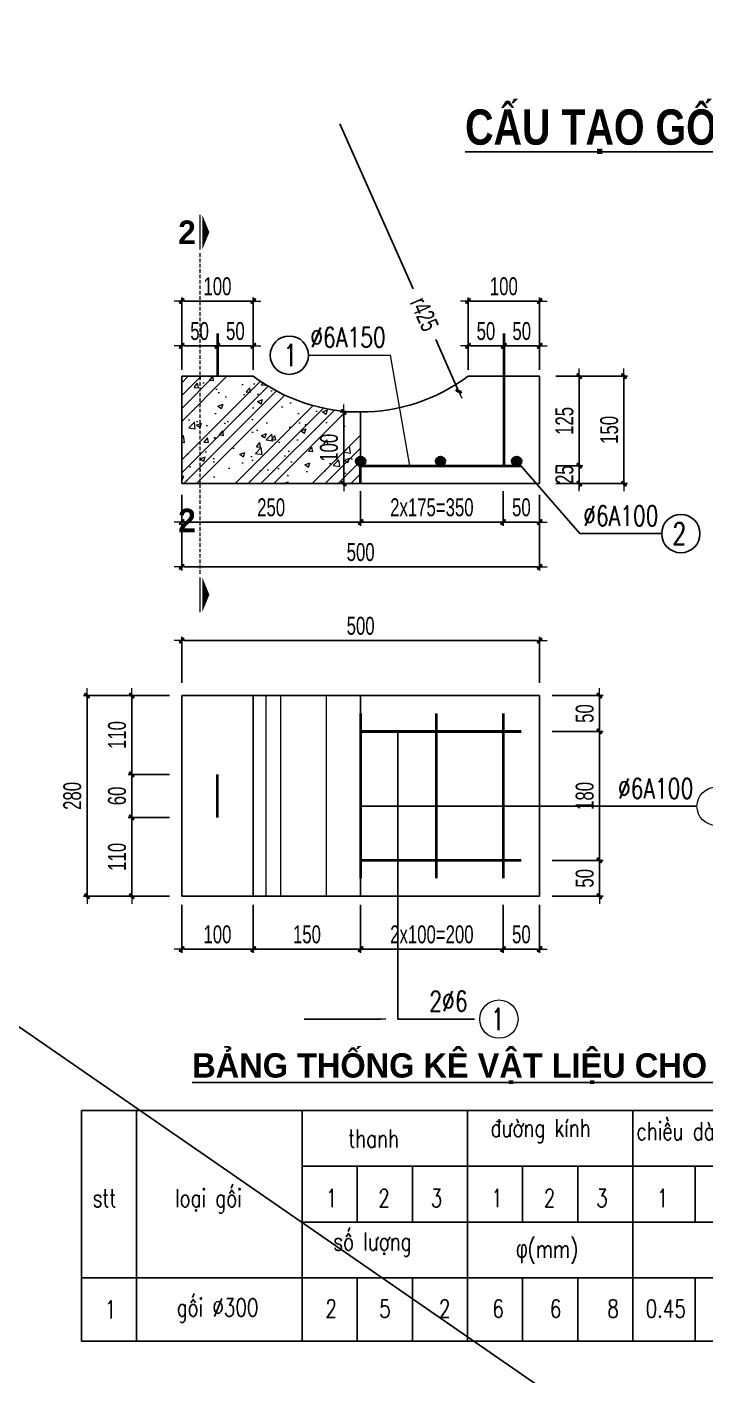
# Model space of a CAD drawing. Header units: inches. Extents: x -676 to 53517, y -20644 to 46516.
# Drawn here: x 30631 to 32526, y -1805 to 1958 of the extents above; entities that cross this region are included whole.
import ezdxf
from ezdxf.enums import TextEntityAlignment as Align

# ---------------------------------------------------------------- set-up
doc = ezdxf.new("R2010")
doc.units = ezdxf.units.IN
doc.header["$MEASUREMENT"] = 0
doc.linetypes.add('HIDDEN', pattern=[0.375, 0.25, -0.125])
for name, color, linetype, lineweight in [('2 - Text2', 2, 'Continuous', 20), ('LC Dim', 8, 'Continuous', 18), ('LC Hatch', 252, 'Continuous', 9), ('LC Khac', 4, 'Continuous', 9), ('LC MANH DUT', 35, 'HIDDEN', 5), ('LC Net thay', 7, 'Continuous', 25), ('LC Text1', 3, 'Continuous', 20), ('LC Text2', 7, 'Continuous', 25), ('THEP', 1, 'Continuous', 35)]:
    doc.layers.add(name, color=color, linetype=linetype, lineweight=lineweight)
doc.layers.add('KCS_Plotter', color=11, linetype='Continuous', plot=False)
doc.layers.add('NETTHAY', color=7, linetype='Continuous')
doc.styles.add('EG 1', font='')
doc.styles.add('HOATBIF', font='hoatbif.shx', dxfattribs={"width": 0.7})
doc.styles.add('LC 1', font='')
doc.styles.add('LC 3', font='vnsimli.shx', dxfattribs={"width": 0.75})
doc.styles.add('LC3', font='', dxfattribs={"width": 0.8})
doc.styles.get('EG 1').set_extended_font_data('.VnAvantH', bold=True)
doc.styles.get('LC 1').set_extended_font_data('.VnAvantH', bold=True)
doc.styles.get('LC3').set_extended_font_data('.VnArialH', bold=True)
doc.dimstyles.new('1-100(1-25)', dxfattribs={"dimscale": 25, "dimtxt": 2.5, "dimasz": 0.35, "dimexe": 0.5, "dimexo": 0, "dimgap": 0.8, "dimtad": 1, "dimdec": 0, "dimzin": 0, "dimdsep": 46, "dimtxsty": 'HOATBIF', "dimblk1": 'DOT', "dimblk2": 'DOT', "dimsah": 1, "dimcen": -1, "dimdle": 1, "dimclrd": 256, "dimclre": 256, "dimclrt": 4, "dimadec": 3, "dimazin": 2, "dimtfac": 0.333333, "dimtdec": 0, "dimtix": 1, "dimtmove": 2, "dimatfit": 3, "dimldrblk": 'DOT', "dimfxl": 1, "dimtvp": 0.833333, "dimtolj": 1, "dimtzin": 0, "dimarcsym": 0})

# ---------------------------------------------------------------- blocks, each defined once
blk = doc.blocks.new('TIEUDE2')
at = {"layer": 'LC Text2', "color": 7, "style": 'LC 1'}
blk.add_attdef('%%UTIªU§Ò', text='', height=3.5, dxfattribs=at).set_placement((0, 0), align=Align.BOTTOM_CENTER)
blk.add_attdef('TL', text='', height=2.2, dxfattribs=at).set_placement((0, -1.8), align=Align.TOP_CENTER)
blk = doc.blocks.new('TIEUDE1')
at = {"layer": '2 - Text2', "color": 7, "style": 'EG 1'}
blk.add_attdef('TIªU§Ò', text='', height=5, dxfattribs=at).set_placement((0, 0), align=Align.BOTTOM_CENTER)
blk.add_attdef('TL', text='', height=3, dxfattribs=at).set_placement((0, -2), align=Align.TOP_CENTER)
blk = doc.blocks.new('DOT')
at = {"layer": 'LC Dim'}
blk.add_line((-3, 0), (3, 0), dxfattribs=at)
at = {"layer": 'LC Dim', "color": 4}
blk.add_line((-1, -1), (1, 1), dxfattribs=at)
blk.add_lwpolyline([(0.5, 1), (-1, -0.5), (-0.5, -1), (1, 0.5)], close=True, dxfattribs=at)
blk = doc.blocks.new('*D734')
at = {"layer": 'Defpoints', "color": 0, "transparency": 16777216}
for p in [(31029.7, 91.5), (30799.1, -468.5), (31029.7, -468.5)]:
    blk.add_point(p, dxfattribs=at)
at = {"layer": 'LC Dim', "lineweight": -2, "transparency": 16777216}
for p, q in [((31029.7, 91.5), (30789.1, 91.5)), ((30799.1, 84.5), (30799.1, -461.5)), ((31029.7, -468.5), (30789.1, -468.5))]:
    blk.add_line(p, q, dxfattribs=at)
at = {"layer": 'LC Dim', "lineweight": -2, "transparency": 16777216, "xscale": 7, "yscale": 7, "zscale": 7}
for p, rotation in [((30799.1, 91.5), 90), ((30799.1, -468.5), 270)]:
    blk.add_blockref('DOT', p, dxfattribs=dict(at, rotation=rotation))
at = {"layer": 'LC Dim', "color": 4, "transparency": 16777216, "insert": (30758.1, -188.5), "char_height": 50, "attachment_point": 5, "rotation": 90, "style": 'HOATBIF'}
blk.add_mtext('\\A1;280', dxfattribs=at)
blk = doc.blocks.new('_Dot')
at = {"color": 0, "linetype": 'ByBlock', "lineweight": -2}
blk.add_line((-0.5, 0), (-1, 0), dxfattribs=at)
at = {"color": 0, "linetype": 'ByBlock', "const_width": 0.5}
blk.add_lwpolyline([(-0.25, 0, 1), (0.25, 0, 1)], format="xyb", close=True, dxfattribs=at)
blk = doc.blocks.new('*D735')
at = {"layer": 'Defpoints', "color": 0, "transparency": 16777216}
for p in [(31029.7, -248.5), (30924.1, -468.5), (31029.7, -468.5)]:
    blk.add_point(p, dxfattribs=at)
at = {"layer": 'LC Dim', "lineweight": -2, "transparency": 16777216}
for p, q in [((31029.7, -248.5), (30914.1, -248.5)), ((30924.1, -255.5), (30924.1, -461.5)), ((31029.7, -468.5), (30914.1, -468.5))]:
    blk.add_line(p, q, dxfattribs=at)
at = {"layer": 'LC Dim', "lineweight": -2, "transparency": 16777216, "xscale": 7, "yscale": 7, "zscale": 7}
for p, rotation in [((30924.1, -248.5), 90), ((30924.1, -468.5), 270)]:
    blk.add_blockref('DOT', p, dxfattribs=dict(at, rotation=rotation))
at = {"layer": 'LC Dim', "color": 4, "transparency": 16777216, "insert": (30883.1, -358.5), "char_height": 50, "attachment_point": 5, "rotation": 90, "style": 'HOATBIF'}
blk.add_mtext('\\A1;110', dxfattribs=at)
blk = doc.blocks.new('*D736')
at = {"layer": 'Defpoints', "color": 0, "transparency": 16777216}
for p in [(32098.7, -8.5), (32098.7, -368.5), (32230.7, -368.5)]:
    blk.add_point(p, dxfattribs=at)
at = {"layer": 'LC Dim', "lineweight": -2, "transparency": 16777216}
for p, q in [((32098.7, -8.5), (32240.7, -8.5)), ((32230.7, -15.5), (32230.7, -361.5)), ((32098.7, -368.5), (32240.7, -368.5))]:
    blk.add_line(p, q, dxfattribs=at)
at = {"layer": 'LC Dim', "lineweight": -2, "transparency": 16777216, "xscale": 7, "yscale": 7, "zscale": 7}
for p, rotation in [((32230.7, -8.5), 90), ((32230.7, -368.5), 270)]:
    blk.add_blockref('DOT', p, dxfattribs=dict(at, rotation=rotation))
at = {"layer": 'LC Dim', "color": 4, "transparency": 16777216, "insert": (32189.7, -188.5), "char_height": 50, "attachment_point": 5, "rotation": 90, "style": 'HOATBIF'}
blk.add_mtext('\\A1;180', dxfattribs=at)
blk = doc.blocks.new('*D737')
at = {"layer": 'Defpoints', "color": 0, "transparency": 16777216}
for p in [(31263.6, -492.6), (31563.6, -492.6), (31563.6, -616.3)]:
    blk.add_point(p, dxfattribs=at)
at = {"layer": 'LC Dim', "lineweight": -2, "transparency": 16777216}
for p, q in [((31263.6, -492.6), (31263.6, -626.3)), ((31563.6, -492.6), (31563.6, -626.3)), ((31270.6, -616.3), (31556.6, -616.3))]:
    blk.add_line(p, q, dxfattribs=at)
at = {"layer": 'LC Dim', "lineweight": -2, "transparency": 16777216, "xscale": 7, "yscale": 7, "zscale": 7, "rotation": 180}
blk.add_blockref('DOT', (31263.6, -616.3), dxfattribs=at)
at = {"layer": 'LC Dim', "lineweight": -2, "transparency": 16777216, "xscale": 7, "yscale": 7, "zscale": 7}
blk.add_blockref('DOT', (31563.6, -616.3), dxfattribs=at)
at = {"layer": 'LC Dim', "color": 4, "transparency": 16777216, "insert": (31413.6, -575.3), "char_height": 50, "attachment_point": 5, "style": 'HOATBIF'}
blk.add_mtext('\\A1;150', dxfattribs=at)
blk = doc.blocks.new('*D738')
at = {"layer": 'Defpoints', "color": 0, "transparency": 16777216}
for p in [(31063.6, -492.6), (31263.6, -492.6), (31263.6, -616.3)]:
    blk.add_point(p, dxfattribs=at)
at = {"layer": 'LC Dim', "lineweight": -2, "transparency": 16777216}
for p, q in [((31063.6, -492.6), (31063.6, -626.3)), ((31263.6, -492.6), (31263.6, -626.3)), ((31070.6, -616.3), (31256.6, -616.3))]:
    blk.add_line(p, q, dxfattribs=at)
at = {"layer": 'LC Dim', "lineweight": -2, "transparency": 16777216, "xscale": 7, "yscale": 7, "zscale": 7, "rotation": 180}
blk.add_blockref('DOT', (31063.6, -616.3), dxfattribs=at)
at = {"layer": 'LC Dim', "lineweight": -2, "transparency": 16777216, "xscale": 7, "yscale": 7, "zscale": 7}
blk.add_blockref('DOT', (31263.6, -616.3), dxfattribs=at)
at = {"layer": 'LC Dim', "color": 4, "transparency": 16777216, "insert": (31163.6, -575.3), "char_height": 50, "attachment_point": 5, "style": 'HOATBIF'}
blk.add_mtext('\\A1;100', dxfattribs=at)
blk = doc.blocks.new('*D739')
at = {"layer": 'Defpoints', "color": 0, "transparency": 16777216}
for p in [(32098.7, -368.5), (32098.7, -468.5), (32230.7, -468.5)]:
    blk.add_point(p, dxfattribs=at)
at = {"layer": 'LC Dim', "lineweight": -2, "transparency": 16777216}
for p, q in [((32098.7, -368.5), (32240.7, -368.5)), ((32230.7, -375.5), (32230.7, -461.5)), ((32098.7, -468.5), (32240.7, -468.5))]:
    blk.add_line(p, q, dxfattribs=at)
at = {"layer": 'LC Dim', "lineweight": -2, "transparency": 16777216, "xscale": 7, "yscale": 7, "zscale": 7}
for p, rotation in [((32230.7, -368.5), 90), ((32230.7, -468.5), 270)]:
    blk.add_blockref('DOT', p, dxfattribs=dict(at, rotation=rotation))
at = {"layer": 'LC Dim', "color": 4, "transparency": 16777216, "insert": (32189.7, -418.5), "char_height": 50, "attachment_point": 5, "rotation": 90, "style": 'HOATBIF'}
blk.add_mtext('\\A1;50', dxfattribs=at)
blk = doc.blocks.new('*D740')
at = {"layer": 'Defpoints', "color": 0, "transparency": 16777216}
for p in [(32063.6, 245.2), (31063.6, 127.4), (32063.6, 127.4)]:
    blk.add_point(p, dxfattribs=at)
at = {"layer": 'LC Dim', "lineweight": -2, "transparency": 16777216}
for p, q in [((31063.6, 127.4), (31063.6, 255.2)), ((31070.6, 245.2), (32056.6, 245.2)), ((32063.6, 127.4), (32063.6, 255.2))]:
    blk.add_line(p, q, dxfattribs=at)
at = {"layer": 'LC Dim', "lineweight": -2, "transparency": 16777216, "xscale": 7, "yscale": 7, "zscale": 7, "rotation": 180}
blk.add_blockref('DOT', (31063.6, 245.2), dxfattribs=at)
at = {"layer": 'LC Dim', "lineweight": -2, "transparency": 16777216, "xscale": 7, "yscale": 7, "zscale": 7}
blk.add_blockref('DOT', (32063.6, 245.2), dxfattribs=at)
at = {"layer": 'LC Dim', "color": 4, "transparency": 16777216, "insert": (31563.6, 286.2), "char_height": 50, "attachment_point": 5, "style": 'HOATBIF'}
blk.add_mtext('\\A1;500', dxfattribs=at)
blk = doc.blocks.new('*D741')
at = {"layer": 'Defpoints', "color": 0, "transparency": 16777216}
for p in [(31063.6, 651.9), (31563.6, 661.9), (31563.6, 575.9)]:
    blk.add_point(p, dxfattribs=at)
at = {"layer": 'LC Dim', "lineweight": -2, "transparency": 16777216}
for p, q in [((31063.6, 651.9), (31063.6, 565.9)), ((31563.6, 661.9), (31563.6, 565.9)), ((31070.6, 575.9), (31556.6, 575.9))]:
    blk.add_line(p, q, dxfattribs=at)
at = {"layer": 'LC Dim', "lineweight": -2, "transparency": 16777216, "xscale": 7, "yscale": 7, "zscale": 7, "rotation": 180}
blk.add_blockref('DOT', (31063.6, 575.9), dxfattribs=at)
at = {"layer": 'LC Dim', "lineweight": -2, "transparency": 16777216, "xscale": 7, "yscale": 7, "zscale": 7}
blk.add_blockref('DOT', (31563.6, 575.9), dxfattribs=at)
at = {"layer": 'LC Dim', "color": 4, "transparency": 16777216, "insert": (31313.6, 616.9), "char_height": 50, "attachment_point": 5, "style": 'HOATBIF'}
blk.add_mtext('\\A1;250', dxfattribs=at)
blk = doc.blocks.new('*D742')
at = {"layer": 'Defpoints', "color": 0, "transparency": 16777216}
for p in [(31063.6, 651.9), (32063.6, 651.9), (32063.6, 450.9)]:
    blk.add_point(p, dxfattribs=at)
at = {"layer": 'LC Dim', "lineweight": -2, "transparency": 16777216}
for p, q in [((31063.6, 651.9), (31063.6, 440.9)), ((32063.6, 651.9), (32063.6, 440.9)), ((31070.6, 450.9), (32056.6, 450.9))]:
    blk.add_line(p, q, dxfattribs=at)
at = {"layer": 'LC Dim', "lineweight": -2, "transparency": 16777216, "xscale": 7, "yscale": 7, "zscale": 7, "rotation": 180}
blk.add_blockref('DOT', (31063.6, 450.9), dxfattribs=at)
at = {"layer": 'LC Dim', "lineweight": -2, "transparency": 16777216, "xscale": 7, "yscale": 7, "zscale": 7}
blk.add_blockref('DOT', (32063.6, 450.9), dxfattribs=at)
at = {"layer": 'LC Dim', "color": 4, "transparency": 16777216, "insert": (31563.6, 491.9), "char_height": 50, "attachment_point": 5, "style": 'HOATBIF'}
blk.add_mtext('\\A1;500', dxfattribs=at)
blk = doc.blocks.new('*D743')
at = {"layer": 'Defpoints', "color": 0, "transparency": 16777216}
for p in [(31029.7, 91.5), (30924.1, -128.5), (31029.7, -128.5)]:
    blk.add_point(p, dxfattribs=at)
at = {"layer": 'LC Dim', "lineweight": -2, "transparency": 16777216}
for p, q in [((31029.7, 91.5), (30914.1, 91.5)), ((30924.1, 84.5), (30924.1, -121.5)), ((31029.7, -128.5), (30914.1, -128.5))]:
    blk.add_line(p, q, dxfattribs=at)
at = {"layer": 'LC Dim', "lineweight": -2, "transparency": 16777216, "xscale": 7, "yscale": 7, "zscale": 7}
for p, rotation in [((30924.1, 91.5), 90), ((30924.1, -128.5), 270)]:
    blk.add_blockref('DOT', p, dxfattribs=dict(at, rotation=rotation))
at = {"layer": 'LC Dim', "color": 4, "transparency": 16777216, "insert": (30883.1, -18.5), "char_height": 50, "attachment_point": 5, "rotation": 90, "style": 'HOATBIF'}
blk.add_mtext('\\A1;110', dxfattribs=at)
blk = doc.blocks.new('*D744')
at = {"layer": 'Defpoints', "color": 0, "transparency": 16777216}
for p in [(31029.7, -128.5), (30924.1, -248.5), (31029.7, -248.5)]:
    blk.add_point(p, dxfattribs=at)
at = {"layer": 'LC Dim', "lineweight": -2, "transparency": 16777216}
for p, q in [((31029.7, -128.5), (30914.1, -128.5)), ((30924.1, -135.5), (30924.1, -241.5)), ((31029.7, -248.5), (30914.1, -248.5))]:
    blk.add_line(p, q, dxfattribs=at)
at = {"layer": 'LC Dim', "lineweight": -2, "transparency": 16777216, "xscale": 7, "yscale": 7, "zscale": 7}
for p, rotation in [((30924.1, -128.5), 90), ((30924.1, -248.5), 270)]:
    blk.add_blockref('DOT', p, dxfattribs=dict(at, rotation=rotation))
at = {"layer": 'LC Dim', "color": 4, "transparency": 16777216, "insert": (30883.1, -188.5), "char_height": 50, "attachment_point": 5, "rotation": 90, "style": 'HOATBIF'}
blk.add_mtext('\\A1;60', dxfattribs=at)
blk = doc.blocks.new('*D745')
at = {"layer": 'Defpoints', "color": 0, "transparency": 16777216}
for p in [(31961.6, 651.9), (32063.6, 651.9), (32063.6, 575.9)]:
    blk.add_point(p, dxfattribs=at)
at = {"layer": 'LC Dim', "lineweight": -2, "transparency": 16777216}
for p, q in [((31961.6, 651.9), (31961.6, 565.9)), ((32063.6, 651.9), (32063.6, 565.9)), ((31968.6, 575.9), (32056.6, 575.9))]:
    blk.add_line(p, q, dxfattribs=at)
at = {"layer": 'LC Dim', "lineweight": -2, "transparency": 16777216, "xscale": 7, "yscale": 7, "zscale": 7, "rotation": 180}
blk.add_blockref('DOT', (31961.6, 575.9), dxfattribs=at)
at = {"layer": 'LC Dim', "lineweight": -2, "transparency": 16777216, "xscale": 7, "yscale": 7, "zscale": 7}
blk.add_blockref('DOT', (32063.6, 575.9), dxfattribs=at)
at = {"layer": 'LC Dim', "color": 4, "transparency": 16777216, "insert": (32012.6, 616.9), "char_height": 50, "attachment_point": 5, "style": 'HOATBIF'}
blk.add_mtext('\\A1;50', dxfattribs=at)
blk = doc.blocks.new('*D746')
at = {"layer": 'Defpoints', "color": 0, "transparency": 16777216}
for p in [(31563.6, 661.9), (31961.6, 661.9), (31961.6, 575.9)]:
    blk.add_point(p, dxfattribs=at)
at = {"layer": 'LC Dim', "lineweight": -2, "transparency": 16777216}
for p, q in [((31563.6, 661.9), (31563.6, 565.9)), ((31961.6, 661.9), (31961.6, 565.9)), ((31570.6, 575.9), (31954.6, 575.9))]:
    blk.add_line(p, q, dxfattribs=at)
at = {"layer": 'LC Dim', "lineweight": -2, "transparency": 16777216, "xscale": 7, "yscale": 7, "zscale": 7, "rotation": 180}
blk.add_blockref('DOT', (31563.6, 575.9), dxfattribs=at)
at = {"layer": 'LC Dim', "lineweight": -2, "transparency": 16777216, "xscale": 7, "yscale": 7, "zscale": 7}
blk.add_blockref('DOT', (31961.6, 575.9), dxfattribs=at)
at = {"layer": 'LC Dim', "color": 4, "transparency": 16777216, "insert": (31762.6, 616.9), "char_height": 50, "attachment_point": 5, "style": 'HOATBIF'}
blk.add_mtext('\\A1;2x175=350', dxfattribs=at)
blk = doc.blocks.new('*D747')
at = {"layer": 'Defpoints', "color": 0, "transparency": 16777216}
for p in [(32108.6, 733.4), (32108.6, 683.4), (32174.1, 683.4)]:
    blk.add_point(p, dxfattribs=at)
at = {"layer": 'LC Dim', "lineweight": -2, "transparency": 16777216}
for p, q in [((32108.6, 733.4), (32184.1, 733.4)), ((32174.1, 740.4), (32174.1, 747.4)), ((32174.1, 733.4), (32174.1, 683.4)), ((32108.6, 683.4), (32184.1, 683.4)), ((32174.1, 676.4), (32174.1, 669.4))]:
    blk.add_line(p, q, dxfattribs=at)
at = {"layer": 'LC Dim', "lineweight": -2, "transparency": 16777216, "xscale": 7, "yscale": 7, "zscale": 7}
for p, rotation in [((32174.1, 733.4), 270), ((32174.1, 683.4), 90)]:
    blk.add_blockref('DOT', p, dxfattribs=dict(at, rotation=rotation))
at = {"layer": 'LC Dim', "color": 4, "transparency": 16777216, "insert": (32133.1, 708.4), "char_height": 50, "attachment_point": 5, "rotation": 90, "style": 'HOATBIF'}
blk.add_mtext('\\A1;25', dxfattribs=at)
blk = doc.blocks.new('*D748')
at = {"layer": 'Defpoints', "color": 0, "transparency": 16777216}
for p in [(32098.7, 91.5), (32230.7, 91.5), (32098.7, -8.5)]:
    blk.add_point(p, dxfattribs=at)
at = {"layer": 'LC Dim', "lineweight": -2, "transparency": 16777216}
for p, q in [((32098.7, 91.5), (32240.7, 91.5)), ((32230.7, -1.5), (32230.7, 84.5)), ((32098.7, -8.5), (32240.7, -8.5))]:
    blk.add_line(p, q, dxfattribs=at)
at = {"layer": 'LC Dim', "lineweight": -2, "transparency": 16777216, "xscale": 7, "yscale": 7, "zscale": 7}
for p, rotation in [((32230.7, 91.5), 90), ((32230.7, -8.5), 270)]:
    blk.add_blockref('DOT', p, dxfattribs=dict(at, rotation=rotation))
at = {"layer": 'LC Dim', "color": 4, "transparency": 16777216, "insert": (32189.7, 41.5), "char_height": 50, "attachment_point": 5, "rotation": 90, "style": 'HOATBIF'}
blk.add_mtext('\\A1;50', dxfattribs=at)
blk = doc.blocks.new('*D610')
at = {"layer": 'Defpoints', "color": 0, "transparency": 16777216}
for p in [(31513.6, 1670), (31837.4, 941.2)]:
    blk.add_point(p, dxfattribs=at)
at = {"layer": 'LC Dim', "lineweight": -2, "transparency": 16777216}
for p, q in [((31505.5, 1688.2), (31710.2, 1227.4)), ((31834.6, 947.6), (31773.3, 1085.4))]:
    blk.add_line(p, q, dxfattribs=at)
at = {"layer": 'LC Dim', "lineweight": -2, "transparency": 16777216, "xscale": 7.000000000000001, "yscale": 7.000000000000001, "zscale": 7.000000000000001, "rotation": 293.956545521688}
blk.add_blockref('DOT', (31837.4, 941.2), dxfattribs=at)
at = {"layer": 'LC Dim', "color": 4, "transparency": 16777216, "insert": (31741.8, 1156.4), "char_height": 50, "attachment_point": 5, "rotation": 293.9565, "style": 'HOATBIF'}
blk.add_mtext('\\A1;r425', dxfattribs=at)
blk = doc.blocks.new('*D611')
at = {"layer": 'Defpoints', "color": 0, "transparency": 16777216}
for p in [(31563.6, 883.4), (31516.2, 683.4), (31563.6, 683.4)]:
    blk.add_point(p, dxfattribs=at)
at = {"layer": 'LC Dim', "lineweight": -2, "transparency": 16777216}
for p, q in [((31563.6, 883.4), (31506.2, 883.4)), ((31516.2, 876.4), (31516.2, 690.4)), ((31563.6, 683.4), (31506.2, 683.4))]:
    blk.add_line(p, q, dxfattribs=at)
at = {"layer": 'LC Dim', "lineweight": -2, "transparency": 16777216, "xscale": 7, "yscale": 7, "zscale": 7}
for p, rotation in [((31516.2, 883.4), 90), ((31516.2, 683.4), 270)]:
    blk.add_blockref('DOT', p, dxfattribs=dict(at, rotation=rotation))
at = {"layer": 'LC Dim', "color": 4, "transparency": 16777216, "insert": (31475.2, 783.4), "char_height": 50, "attachment_point": 5, "rotation": 90, "style": 'HOATBIF'}
blk.add_mtext('\\A1;100', dxfattribs=at)
blk = doc.blocks.new('*D612')
at = {"layer": 'Defpoints', "color": 0, "transparency": 16777216}
for p in [(32108.6, 983.4), (32174.1, 983.4), (32118.6, 733.4)]:
    blk.add_point(p, dxfattribs=at)
at = {"layer": 'LC Dim', "lineweight": -2, "transparency": 16777216}
for p, q in [((32108.6, 983.4), (32184.1, 983.4)), ((32174.1, 740.4), (32174.1, 976.4)), ((32118.6, 733.4), (32184.1, 733.4))]:
    blk.add_line(p, q, dxfattribs=at)
at = {"layer": 'LC Dim', "lineweight": -2, "transparency": 16777216, "xscale": 7, "yscale": 7, "zscale": 7}
for p, rotation in [((32174.1, 983.4), 90), ((32174.1, 733.4), 270)]:
    blk.add_blockref('DOT', p, dxfattribs=dict(at, rotation=rotation))
at = {"layer": 'LC Dim', "color": 4, "transparency": 16777216, "insert": (32133.1, 858.4), "char_height": 50, "attachment_point": 5, "rotation": 90, "style": 'HOATBIF'}
blk.add_mtext('\\A1;125', dxfattribs=at)
blk = doc.blocks.new('*D613')
at = {"layer": 'Defpoints', "color": 0, "transparency": 16777216}
for p in [(32118.6, 983.4), (32118.6, 683.4), (32299.1, 683.4)]:
    blk.add_point(p, dxfattribs=at)
at = {"layer": 'LC Dim', "lineweight": -2, "transparency": 16777216}
for p, q in [((32118.6, 983.4), (32309.1, 983.4)), ((32299.1, 976.4), (32299.1, 690.4)), ((32118.6, 683.4), (32309.1, 683.4))]:
    blk.add_line(p, q, dxfattribs=at)
at = {"layer": 'LC Dim', "lineweight": -2, "transparency": 16777216, "xscale": 7, "yscale": 7, "zscale": 7}
for p, rotation in [((32299.1, 983.4), 90), ((32299.1, 683.4), 270)]:
    blk.add_blockref('DOT', p, dxfattribs=dict(at, rotation=rotation))
at = {"layer": 'LC Dim', "color": 4, "transparency": 16777216, "insert": (32258.1, 833.4), "char_height": 50, "attachment_point": 5, "rotation": 90, "style": 'HOATBIF'}
blk.add_mtext('\\A1;150', dxfattribs=at)
blk = doc.blocks.new('*D614')
at = {"layer": 'Defpoints', "color": 0, "transparency": 16777216}
for p in [(32063.6, 1193), (31863.6, 1000.7), (32063.6, 1000.7)]:
    blk.add_point(p, dxfattribs=at)
at = {"layer": 'LC Dim', "lineweight": -2, "transparency": 16777216}
for p, q in [((31863.6, 1000.7), (31863.6, 1203)), ((31870.6, 1193), (32056.6, 1193)), ((32063.6, 1000.7), (32063.6, 1203))]:
    blk.add_line(p, q, dxfattribs=at)
at = {"layer": 'LC Dim', "lineweight": -2, "transparency": 16777216, "xscale": 7, "yscale": 7, "zscale": 7, "rotation": 180}
blk.add_blockref('DOT', (31863.6, 1193), dxfattribs=at)
at = {"layer": 'LC Dim', "lineweight": -2, "transparency": 16777216, "xscale": 7, "yscale": 7, "zscale": 7}
blk.add_blockref('DOT', (32063.6, 1193), dxfattribs=at)
at = {"layer": 'LC Dim', "color": 4, "transparency": 16777216, "insert": (31963.6, 1234), "char_height": 50, "attachment_point": 5, "style": 'HOATBIF'}
blk.add_mtext('\\A1;100', dxfattribs=at)
blk = doc.blocks.new('*D615')
at = {"layer": 'Defpoints', "color": 0, "transparency": 16777216}
for p in [(31963.6, 1068), (31863.6, 1000.7), (31963.6, 1000.7)]:
    blk.add_point(p, dxfattribs=at)
at = {"layer": 'LC Dim', "lineweight": -2, "transparency": 16777216}
for p, q in [((31863.6, 1000.7), (31863.6, 1078)), ((31870.6, 1068), (31956.6, 1068)), ((31963.6, 1000.7), (31963.6, 1078))]:
    blk.add_line(p, q, dxfattribs=at)
at = {"layer": 'LC Dim', "lineweight": -2, "transparency": 16777216, "xscale": 7, "yscale": 7, "zscale": 7, "rotation": 180}
blk.add_blockref('DOT', (31863.6, 1068), dxfattribs=at)
at = {"layer": 'LC Dim', "lineweight": -2, "transparency": 16777216, "xscale": 7, "yscale": 7, "zscale": 7}
blk.add_blockref('DOT', (31963.6, 1068), dxfattribs=at)
at = {"layer": 'LC Dim', "color": 4, "transparency": 16777216, "insert": (31913.6, 1109), "char_height": 50, "attachment_point": 5, "style": 'HOATBIF'}
blk.add_mtext('\\A1;50', dxfattribs=at)
blk = doc.blocks.new('*D616')
at = {"layer": 'Defpoints', "color": 0, "transparency": 16777216}
for p in [(32063.6, 1068), (31963.6, 1000.7), (32063.6, 1000.7)]:
    blk.add_point(p, dxfattribs=at)
at = {"layer": 'LC Dim', "lineweight": -2, "transparency": 16777216}
for p, q in [((31963.6, 1000.7), (31963.6, 1078)), ((31970.6, 1068), (32056.6, 1068)), ((32063.6, 1000.7), (32063.6, 1078))]:
    blk.add_line(p, q, dxfattribs=at)
at = {"layer": 'LC Dim', "lineweight": -2, "transparency": 16777216, "xscale": 7, "yscale": 7, "zscale": 7, "rotation": 180}
blk.add_blockref('DOT', (31963.6, 1068), dxfattribs=at)
at = {"layer": 'LC Dim', "lineweight": -2, "transparency": 16777216, "xscale": 7, "yscale": 7, "zscale": 7}
blk.add_blockref('DOT', (32063.6, 1068), dxfattribs=at)
at = {"layer": 'LC Dim', "color": 4, "transparency": 16777216, "insert": (32013.6, 1109), "char_height": 50, "attachment_point": 5, "style": 'HOATBIF'}
blk.add_mtext('\\A1;50', dxfattribs=at)
blk = doc.blocks.new('*D626')
at = {"layer": 'Defpoints', "color": 0, "transparency": 16777216}
for p in [(31961.6, -492.6), (32063.6, -492.6), (32063.6, -616.3)]:
    blk.add_point(p, dxfattribs=at)
at = {"layer": 'LC Dim', "lineweight": -2, "transparency": 16777216}
for p, q in [((31961.6, -492.6), (31961.6, -626.3)), ((32063.6, -492.6), (32063.6, -626.3)), ((31968.6, -616.3), (32056.6, -616.3))]:
    blk.add_line(p, q, dxfattribs=at)
at = {"layer": 'LC Dim', "lineweight": -2, "transparency": 16777216, "xscale": 7, "yscale": 7, "zscale": 7, "rotation": 180}
blk.add_blockref('DOT', (31961.6, -616.3), dxfattribs=at)
at = {"layer": 'LC Dim', "lineweight": -2, "transparency": 16777216, "xscale": 7, "yscale": 7, "zscale": 7}
blk.add_blockref('DOT', (32063.6, -616.3), dxfattribs=at)
at = {"layer": 'LC Dim', "color": 4, "transparency": 16777216, "insert": (32012.6, -575.3), "char_height": 50, "attachment_point": 5, "style": 'HOATBIF'}
blk.add_mtext('\\A1;50', dxfattribs=at)
blk = doc.blocks.new('*D627')
at = {"layer": 'Defpoints', "color": 0, "transparency": 16777216}
for p in [(31563.6, -492.6), (31961.6, -492.6), (31961.6, -616.3)]:
    blk.add_point(p, dxfattribs=at)
at = {"layer": 'LC Dim', "lineweight": -2, "transparency": 16777216}
for p, q in [((31563.6, -492.6), (31563.6, -626.3)), ((31961.6, -492.6), (31961.6, -626.3)), ((31570.6, -616.3), (31954.6, -616.3))]:
    blk.add_line(p, q, dxfattribs=at)
at = {"layer": 'LC Dim', "lineweight": -2, "transparency": 16777216, "xscale": 7, "yscale": 7, "zscale": 7, "rotation": 180}
blk.add_blockref('DOT', (31563.6, -616.3), dxfattribs=at)
at = {"layer": 'LC Dim', "lineweight": -2, "transparency": 16777216, "xscale": 7, "yscale": 7, "zscale": 7}
blk.add_blockref('DOT', (31961.6, -616.3), dxfattribs=at)
at = {"layer": 'LC Dim', "color": 4, "transparency": 16777216, "insert": (31762.6, -575.3), "char_height": 50, "attachment_point": 5, "style": 'HOATBIF'}
blk.add_mtext('\\A1;2x100=200', dxfattribs=at)
blk = doc.blocks.new('*U585')
at = {"layer": 'LC Khac', "color": 1, "ltscale": 2}
for p, q in [((0, 485), (0, 0)), ((0, -4574), (0, -5059))]:
    blk.add_line(p, q, dxfattribs=at)
for points in [[(134, 243, 0, 471, 0), (37, 243, 275, 275, 0)], [(134, -4816, 0, 471, 0), (37, -4816, 275, 275, 0)]]:
    blk.add_lwpolyline(points, format="xyseb", dxfattribs=at)
at = {"layer": 'LC MANH DUT', "ltscale": 200}
blk.add_line((0, -49), (0, -4530), dxfattribs=at)
at = {"ltscale": 2, "style": 'LC 1'}
for p in [(-179, 243), (-179, -4816)]:
    blk.add_attdef('LC', text='', height=330, dxfattribs=at).set_placement(p, align=Align.MIDDLE_CENTER)
blk = doc.blocks.new('*D628')
at = {"layer": 'Defpoints', "color": 0, "transparency": 16777216}
for p in [(31063.6, 1193), (31063.6, 1000.7), (31263.6, 1000.7)]:
    blk.add_point(p, dxfattribs=at)
at = {"layer": 'LC Dim', "lineweight": -2, "transparency": 16777216}
for p, q in [((31063.6, 1000.7), (31063.6, 1203)), ((31256.6, 1193), (31070.6, 1193)), ((31263.6, 1000.7), (31263.6, 1203))]:
    blk.add_line(p, q, dxfattribs=at)
at = {"layer": 'LC Dim', "lineweight": -2, "transparency": 16777216, "xscale": 7, "yscale": 7, "zscale": 7, "rotation": 180}
blk.add_blockref('DOT', (31063.6, 1193), dxfattribs=at)
at = {"layer": 'LC Dim', "lineweight": -2, "transparency": 16777216, "xscale": 7, "yscale": 7, "zscale": 7}
blk.add_blockref('DOT', (31263.6, 1193), dxfattribs=at)
at = {"layer": 'LC Dim', "color": 4, "transparency": 16777216, "insert": (31163.6, 1234), "char_height": 50, "attachment_point": 5, "style": 'HOATBIF'}
blk.add_mtext('\\A1;100', dxfattribs=at)
blk = doc.blocks.new('*D606')
at = {"layer": 'Defpoints', "color": 0, "transparency": 16777216}
for p in [(31163.6, 1068), (31163.6, 1000.7), (31263.6, 1000.7)]:
    blk.add_point(p, dxfattribs=at)
at = {"layer": 'LC Dim', "lineweight": -2, "transparency": 16777216}
for p, q in [((31163.6, 1000.7), (31163.6, 1078)), ((31256.6, 1068), (31170.6, 1068)), ((31263.6, 1000.7), (31263.6, 1078))]:
    blk.add_line(p, q, dxfattribs=at)
at = {"layer": 'LC Dim', "lineweight": -2, "transparency": 16777216, "xscale": 7, "yscale": 7, "zscale": 7, "rotation": 180}
blk.add_blockref('DOT', (31163.6, 1068), dxfattribs=at)
at = {"layer": 'LC Dim', "lineweight": -2, "transparency": 16777216, "xscale": 7, "yscale": 7, "zscale": 7}
blk.add_blockref('DOT', (31263.6, 1068), dxfattribs=at)
at = {"layer": 'LC Dim', "color": 4, "transparency": 16777216, "insert": (31213.6, 1109), "char_height": 50, "attachment_point": 5, "style": 'HOATBIF'}
blk.add_mtext('\\A1;50', dxfattribs=at)
blk = doc.blocks.new('*D607')
at = {"layer": 'Defpoints', "color": 0, "transparency": 16777216}
for p in [(31063.6, 1068), (31063.6, 1000.7), (31163.6, 1000.7)]:
    blk.add_point(p, dxfattribs=at)
at = {"layer": 'LC Dim', "lineweight": -2, "transparency": 16777216}
for p, q in [((31063.6, 1000.7), (31063.6, 1078)), ((31156.6, 1068), (31070.6, 1068)), ((31163.6, 1000.7), (31163.6, 1078))]:
    blk.add_line(p, q, dxfattribs=at)
at = {"layer": 'LC Dim', "lineweight": -2, "transparency": 16777216, "xscale": 7, "yscale": 7, "zscale": 7, "rotation": 180}
blk.add_blockref('DOT', (31063.6, 1068), dxfattribs=at)
at = {"layer": 'LC Dim', "lineweight": -2, "transparency": 16777216, "xscale": 7, "yscale": 7, "zscale": 7}
blk.add_blockref('DOT', (31163.6, 1068), dxfattribs=at)
at = {"layer": 'LC Dim', "color": 4, "transparency": 16777216, "insert": (31113.6, 1109), "char_height": 50, "attachment_point": 5, "style": 'HOATBIF'}
blk.add_mtext('\\A1;50', dxfattribs=at)

msp = doc.modelspace()

# ---------------------------------------------------------------- hatches: boundary and pattern name
at = {"layer": 'LC Hatch', "ltscale": 200}
h = msp.add_hatch(dxfattribs=at)
h.set_pattern_fill('BT-DA1X2', color=256, scale=0.8, style=0, pattern_type=2)
h.set_pattern_definition([(50, (16192.18, 28121.18), (145.74774, -12.75127), [15.24, -167.64]), (355, (16192.18, 28121.18), (-28.19426, 152.8453), [12.192, -134.112]), (100.451, (16204.33, 28120.12), (117.554, 140.09335), [12.952, -142.472]), (50, (16352.18, 28281.18), (145.74774, -12.75127), [15.24, -167.64]), (355, (16352.18, 28281.18), (-28.19426, 152.8453), [12.192, -134.112]), (100.451, (16364.33, 28280.12), (117.554, 140.09335), [12.952, -142.472]), (46.1842, (16192.18, 28161.82), (216.8632, -33.6339), [22.86, -251.46]), (96.6356, (16210.25, 28159.02), (189.9234, 197.9404), [19.428, -213.708]), (351.184, (16192.18, 28161.82), (189.9237, 197.9401), [18.288, -201.168]), (46.1842, (16352.18, 28321.82), (216.8632, -33.6339), [22.86, -251.46]), (96.6356, (16370.25, 28319.02), (189.9234, 197.9404), [19.428, -213.708]), (351.184, (16352.18, 28321.82), (189.9237, 197.9401), [18.288, -201.168]), (21, (16212.5, 28151.66), (121.2919, -81.8124), [15.24, -167.64]), (326, (16212.5, 28151.66), (49.4416, 147.3504), [12.192, -134.112]), (71.4514, (16222.61, 28144.84), (170.7332, 65.5383), [12.952, -142.472]), (21, (16372.5, 28311.66), (121.2919, -81.8124), [15.24, -167.64]), (326, (16372.5, 28311.66), (49.4416, 147.3504), [12.192, -134.112]), (71.4514, (16382.61, 28304.84), (170.7332, 65.5383), [12.952, -142.472]), (37.5, (16192.18, 28121.18), (2.47088, 67.64403), [0, -132.4864, 0, -136.144, 0, -134.62]), (7.5, (16192.18, 28121.18), (53.45573, 80.14446), [0, -77.6224, 0, -129.4384, 0, -51.308]), (327.5, (16146.87, 28121.18), (108.47248, -4.582995), [0, -50.8, 0, -158.496, 0, -210.312]), (317.5, (16126.55, 28121.18), (118.50335, 20.3412), [0, -66.04, 0, -105.2576, 0, -149.352]), (45, (16192.18, 28121.18), (-107.7631, 107.7631), []), (45, (16228.1, 28121.18), (-107.7631, 107.7631), []), (45, (16264.02, 28121.18), (-107.7631, 107.7631), []), (45, (16299.95, 28121.18), (-107.7631, 107.7631), [])])
h.paths.add_polyline_path([(31512.7, 728.4), (31512.7, 838.4), (31437.7, 838.4), (31437.7, 728.4)], flags=24)
edge = h.paths.add_edge_path()
edge.add_line((31063.6, 983.4), (31063.6, 683.4))
edge.add_line((31063.6, 683.4), (31563.6, 683.4))
edge.add_line((31563.6, 683.4), (31563.6, 733.4))
edge.add_arc((31563.6, 745.8), 12.4, 90, 270, ccw=False)
edge.add_line((31563.6, 758.1), (31563.6, 883.4))
edge.add_arc((31563.6, 1383.4), 500, 233.1301, 270, ccw=False)
edge.add_line((31263.6, 983.4), (31063.6, 983.4))
at = {"layer": 'THEP'}
for points in [[(31575.9, 745.8, 1), (31551.2, 745.8, 1)], [(31798.9, 745.8, 1), (31774.2, 745.8, 1)], [(32011.9, 745.8, 1), (31987.2, 745.8, 1)]]:
    msp.add_hatch(color=256, dxfattribs=at).paths.add_polyline_path(points)

# ---------------------------------------------------------------- linework, layer by layer
at = {"layer": 'KCS_Plotter'}
msp.add_line((26431.3, 2050.4), (34831.3, -3747.9), dxfattribs=at)
at = {"layer": 'LC Dim'}
for p, q in [((31667.4, -8.5, 0), (31667.4, -811.6, 0)), ((31563.6, -217.5, 0), (32368, -217.5, 0)), ((32212.9, -217.5, 0), (32466.1, -217.5, 0)), ((32480.8, -217.5, 0), (32212.9, -217.5, 0)), ((31405.4, -811.6, 0), (31619.6, -811.6, 0)), ((31634.3, -811.6, 0), (31405.4, -811.6, 0))]:
    msp.add_line(p, q, dxfattribs=at)
for centre in [(32556.7, -217.5, 0), (31949.8, -811.6, 0)]:
    msp.add_circle(centre, 53.5, dxfattribs=at)
at = {"layer": 'LC Hatch'}
for p, q in [((31417.8, 1041.8, 0), (31646.7, 1041.8, 0)), ((31700.6, 733.4, 0), (31646.7, 1041.8, 0)), ((32404.6, 543.7, 0), (32175.7, 543.7, 0)), ((31298.5, 91.5, 0), (31298.5, -468.5, 0)), ((31339.9, 91.5, 0), (31339.9, -468.5, 0)), ((31467.2, 91.5, 0), (31467.2, -468.5, 0))]:
    msp.add_line(p, q, dxfattribs=at)
at = {"layer": 'LC Net thay'}
for p, q in [((31063.6, 983.4, 0), (31063.6, 683.4, 0)), ((31063.6, 983.4, 0), (31163.6, 983.4, 0)), ((31163.6, 983.4, 0), (31263.6, 983.4, 0)), ((31963.6, 983.4, 0), (31863.6, 983.4, 0)), ((32063.6, 983.4, 0), (31963.6, 983.4, 0)), ((32063.6, 683.4, 0), (32063.6, 983.4, 0)), ((32063.6, 963.4, 0), (32063.6, 683.4, 0)), ((31563.6, 683.4, 0), (31563.6, 883.4, 0)), ((31063.6, 683.4, 0), (31563.6, 683.4, 0)), ((32063.6, 683.4, 0), (31563.6, 683.4, 0)), ((31063.6, 91.5, 0), (31063.6, -468.5, 0)), ((31063.6, 91.5, 0), (31063.6, -468.5, 0)), ((31063.6, 91.5, 0), (32063.6, 91.5, 0)), ((31263.6, 91.5, 0), (31263.6, -468.5, 0)), ((31563.6, 91.5, 0), (31563.6, -468.5, 0)), ((32063.6, 91.5, 0), (32063.6, -468.5, 0)), ((31063.6, -468.5, 0), (32063.6, -468.5, 0)), ((30783.3, -1066.4, 0), (33658.5, -1066.4, 0)), ((30783.3, -1066.4, 0), (30783.3, -1711.1, 0)), ((30937.6, -1066.4, 0), (30937.6, -1711.1, 0)), ((31399.9, -1066.4, 0), (31399.9, -1711.1, 0)), ((31862.1, -1066.4, 0), (31862.1, -1711.1, 0)), ((32324.4, -1066.4, 0), (32324.4, -1711.1, 0)), ((31399.9, -1222.2, 0), (32851.2, -1222.2, 0)), ((31554.1, -1222.2, 0), (31554.1, -1378, 0)), ((31708.3, -1222.2, 0), (31708.3, -1378, 0)), ((31862.1, -1222.2, 0), (31862.1, -1378, 0)), ((32016, -1222.2, 0), (32016, -1378, 0)), ((32169.9, -1222.2, 0), (32169.9, -1378, 0)), ((32497.9, -1222.2, 0), (32497.9, -1378, 0)), ((31399.9, -1378, 0), (33658.5, -1378, 0)), ((30783.3, -1533.8, 0), (33658.5, -1533.8, 0)), ((31554.1, -1533.8, 0), (31554.1, -1711.1, 0)), ((31708.3, -1533.8, 0), (31708.3, -1711.1, 0)), ((32016, -1533.8, 0), (32016, -1711.1, 0)), ((32169.9, -1533.8, 0), (32169.9, -1711.1, 0)), ((32497.9, -1533.8, 0), (32497.9, -1711.1, 0)), ((30783.3, -1711.1, 0), (33658.5, -1711.1, 0))]:
    msp.add_line(p, q, dxfattribs=at)
msp.add_arc((31563.6, 1383.4, 0), 500, 233.1301, 306.8699, dxfattribs=at)
at = {"layer": 'LC Text2', "ltscale": 100}
for centre in [(31364.3, 1041.8, 0), (32458.1, 543.7, 0)]:
    msp.add_circle(centre, 53.5, dxfattribs=at)
at = {"layer": 'THEP'}
for p, q in [((31163.6, 1102.1, 0), (31163.6, 983.4, 0)), ((31963.6, 1102.1, 0), (31963.6, 732.1, 0)), ((31563.6, 733.4, 0), (31837.6, 733.4, 0)), ((31563.6, 683.4, 0), (31563.6, 733.4, 0)), ((31837.6, 733.4, 0), (32011.6, 733.4, 0)), ((31563.6, 41.5, 0), (31563.6, -418.5, 0)), ((31774.1, 41.5, 0), (31774.1, -418.5, 0)), ((31961.6, 41.5, 0), (31961.6, -418.5, 0)), ((31563.6, -8.5, 0), (32011.6, -8.5, 0)), ((32011.6, -8.5, 0), (31563.6, -8.5, 0)), ((31163.6, -248.5, 0), (31163.6, -128.5, 0)), ((32011.6, -368.5, 0), (31563.6, -368.5, 0))]:
    msp.add_line(p, q, dxfattribs=at)
for centre in [(31563.6, 745.8, 0), (31786.6, 745.8, 0), (31999.6, 745.8, 0)]:
    msp.add_circle(centre, 12.4, dxfattribs=at)

# ---------------------------------------------------------------- block references
ref = msp.add_blockref('*U585', (31114.2, 1336.5, 0), dxfattribs=dict(xscale=0.2000000000000646, yscale=0.2000000000000646, zscale=0.2000000000000646))
ref.add_attrib('LC', '2', dxfattribs={"ltscale": 2, "height": 66, "style": 'LC 1'}).set_placement((31078.5, 580.3, 0), align=Align.MIDDLE_CENTER)
ref.add_attrib('LC', '2', dxfattribs={"ltscale": 2, "height": 66, "style": 'LC 1'}).set_placement((31078.5, 1385, 0), align=Align.MIDDLE_CENTER)
at = {"layer": 'LC Text2'}
ref = msp.add_blockref('TIEUDE1', (32549.5, 1600, 0), dxfattribs=dict(at, xscale=20.00000000004366, yscale=20.00000000004366, zscale=20.00000000004366))
ref.add_attrib('TIªU§Ò', '%%UcÊu t¹o gèi cèng d300', dxfattribs={"color": 7, "height": 98.488, "style": 'LC3', "width": 0.8}).set_placement((32549.5, 1600, 0), align=Align.BOTTOM_CENTER)
ref = msp.add_blockref('TIEUDE2', (32241.3, -995.2, 0), dxfattribs=dict(at, xscale=20.00000000004513, yscale=20.00000000004513, zscale=20.00000000004513))
ref.add_attrib('%%UTIªU§Ò', '%%Ub¶ng thèng kª vËt liÖu cho 01 gèi cèng d300', dxfattribs={"color": 7, "height": 67.923, "style": 'LC 1'}).set_placement((32241.3, -995.2, 0), align=Align.BOTTOM_CENTER)

# ---------------------------------------------------------------- texts
at = {"layer": 'LC Text1', "style": 'LC 3', "width": 0.75}
for s, p in [('2', (31465.2, -1645, 0)), ('5', (31615.5, -1645, 0)), ('2', (31782.5, -1645, 0)), ('6', (31931.6, -1645, 0)), ('6', (32092.1, -1645, 0)), ('8', (32252.7, -1645, 0)), ('0.45', (32359.7, -1645, 0))]:
    msp.add_text(s, height=50, dxfattribs=at).set_placement(p)
at = {"layer": 'LC Text1', "char_height": 50, "width": 725.023, "attachment_point": 1, "style": 'LC 3'}
for s, insert in [('®\xadêng kÝnh', (31926.9, -1090.5, 0)), ('chiÒu dµi thanh', (32334.1, -1099.1, 0)), ('thanh', (31529.4, -1120.1, 0)), ('lo¹i gèi', (31045.2, -1286.3, 0)), ('stt', (30814.9, -1286.3, 0)), ('1', (31466.3, -1286.3, 0)), ('2', (31612.9, -1286.3, 0)), ('3', (31759.4, -1286.3, 0)), ('1', (31928.6, -1286.3, 0)), ('2', (32075.2, -1286.3, 0)), ('3', (32221.7, -1286.3, 0)), ('1', (32390.9, -1286.3, 0)), ('sè l\xadîng', (31487.3, -1407.3, 0)), ('{\\fSymbol|b0|i0|c2|p18;f}(mm)', (31997.7, -1428, 0)), ('gèi %%C300', (31049.7, -1591.5, 0)), ('1', (30848.6, -1597.3, 0))]:
    msp.add_mtext(s, dxfattribs=dict(at, insert=insert))
at = {"layer": 'LC Text2', "linetype": 'ByBlock', "style": 'LC 3', "width": 0.75}
for s, p in [('%%C6A150', (31422.9, 1064, 0)), ('%%C6A100', (32185.1, 565.9, 0)), ('%%C6A100', (32282.2, -195.3, 0)), ('2%%C6', (31755.3, -789.4, 0))]:
    msp.add_text(s, height=55.56, dxfattribs=at).set_placement(p)
at = {"layer": 'LC Text2', "ltscale": 100, "style": 'LC 3', "width": 0.75}
for s, p in [('1', (31367.3, 1041.8, 0)), ('2', (32453.6, 543.7, 0)), ('1', (31946.8, -811.6, 0))]:
    msp.add_text(s, height=61.1, dxfattribs=at).set_placement(p, align=Align.MIDDLE_CENTER)

# ---------------------------------------------------------------- dimensions: what is measured, and where the dimension line sits
at = {"layer": 'LC Dim'}
dim = msp.add_radius_dim(center=(31513.6, 1670, 0), mpoint=(31837.4, 941.2, 0), text='r425', dimstyle='1-100(1-25)', override={"dimscale": 20, "dimlfac": 0.5}, dxfattribs=at)
dim.commit()
dim.dimension.update_dxf_attribs({"geometry": '*D610', "text_midpoint": (31741.8, 1156.4, 0), "dimtype": 164})
for base, p1, p2, angle, picture, middle in [((31063.6, 1193, 0), (31263.6, 1000.7, 0), (31063.6, 1000.7, 0), 180, '*D628', (31163.6, 1234, 0)), ((31063.6, 1068, 0), (31163.6, 1000.7, 0), (31063.6, 1000.7, 0), 180, '*D607', (31113.6, 1109, 0)), ((31163.6, 1068, 0), (31263.6, 1000.7, 0), (31163.6, 1000.7, 0), 180, '*D606', (31213.6, 1109, 0)), ((32174.1, 983.4, 0), (32118.6, 733.4, 0), (32108.6, 983.4, 0), 90, '*D612', (32133.1, 858.4, 0)), ((32299.1, 683.4, 0), (32118.6, 983.4, 0), (32118.6, 683.4, 0), 90, '*D613', (32258.1, 833.4, 0)), ((31516.2, 683.4, 0), (31563.6, 883.4, 0), (31563.6, 683.4, 0), 90, '*D611', (31475.2, 783.4, 0)), ((32174.1, 683.4, 0), (32108.6, 733.4, 0), (32108.6, 683.4, 0), 90, '*D747', (32133.1, 708.4, 0)), ((30799.1, -468.5, 0), (31029.7, 91.5, 0), (31029.7, -468.5, 0), 90, '*D734', (30758.1, -188.5, 0)), ((30924.1, -128.5, 0), (31029.7, 91.5, 0), (31029.7, -128.5, 0), 90, '*D743', (30883.1, -18.5, 0)), ((32230.7, 91.5, 0), (32098.7, -8.5, 0), (32098.7, 91.5, 0), 90, '*D748', (32189.7, 41.5, 0)), ((30924.1, -248.5, 0), (31029.7, -128.5, 0), (31029.7, -248.5, 0), 90, '*D744', (30883.1, -188.5, 0)), ((30924.1, -468.5, 0), (31029.7, -248.5, 0), (31029.7, -468.5, 0), 90, '*D735', (30883.1, -358.5, 0)), ((32230.7, -468.5, 0), (32098.7, -368.5, 0), (32098.7, -468.5, 0), 90, '*D739', (32189.7, -418.5, 0))]:
    dim = msp.add_linear_dim(base=base, p1=p1, p2=p2, angle=angle, dimstyle='1-100(1-25)', override={"dimscale": 20, "dimlfac": 0.5}, dxfattribs=at)
    dim.commit()
    dim.dimension.update_dxf_attribs({"geometry": picture, "text_midpoint": middle})
for base, p1, p2, picture, middle in [((32063.6, 1193, 0), (31863.6, 1000.7, 0), (32063.6, 1000.7, 0), '*D614', (31963.6, 1234, 0)), ((31963.6, 1068, 0), (31863.6, 1000.7, 0), (31963.6, 1000.7, 0), '*D615', (31913.6, 1109, 0)), ((32063.6, 1068, 0), (31963.6, 1000.7, 0), (32063.6, 1000.7, 0), '*D616', (32013.6, 1109, 0)), ((31563.6, 575.9, 0), (31063.6, 651.9, 0), (31563.6, 661.9, 0), '*D741', (31313.6, 616.9, 0)), ((32063.6, 450.9, 0), (31063.6, 651.9, 0), (32063.6, 651.9, 0), '*D742', (31563.6, 491.9, 0)), ((32063.6, 245.2, 0), (31063.6, 127.4, 0), (32063.6, 127.4, 0), '*D740', (31563.6, 286.2, 0)), ((31263.6, -616.3, 0), (31063.6, -492.6, 0), (31263.6, -492.6, 0), '*D738', (31163.6, -575.3, 0)), ((31563.6, -616.3, 0), (31263.6, -492.6, 0), (31563.6, -492.6, 0), '*D737', (31413.6, -575.3, 0))]:
    dim = msp.add_linear_dim(base=base, p1=p1, p2=p2, dimstyle='1-100(1-25)', override={"dimscale": 20, "dimlfac": 0.5}, dxfattribs=at)
    dim.commit()
    dim.dimension.update_dxf_attribs({"geometry": picture, "text_midpoint": middle})
for base, p1, p2, text, picture, middle in [((31961.6, 575.9, 0), (31563.6, 661.9, 0), (31961.6, 661.9, 0), '2x175=350', '*D746', (31762.6, 616.9, 0)), ((32063.6, 575.9, 0), (31961.6, 651.9, 0), (32063.6, 651.9, 0), '50', '*D745', (32012.6, 616.9, 0)), ((31961.6, -616.3, 0), (31563.6, -492.6, 0), (31961.6, -492.6, 0), '2x100=200', '*D627', (31762.6, -575.3, 0)), ((32063.6, -616.3, 0), (31961.6, -492.6, 0), (32063.6, -492.6, 0), '50', '*D626', (32012.6, -575.3, 0))]:
    dim = msp.add_linear_dim(base=base, p1=p1, p2=p2, text=text, dimstyle='1-100(1-25)', override={"dimscale": 20, "dimlfac": 0.5}, dxfattribs=at)
    dim.commit()
    dim.dimension.update_dxf_attribs({"geometry": picture, "text_midpoint": middle})
dim = msp.add_linear_dim(base=(32230.7, -368.5, 0), p1=(32098.7, -8.5, 0), p2=(32098.7, -368.5, 0), angle=90, text='180', dimstyle='1-100(1-25)', override={"dimscale": 20, "dimlfac": 0.5}, dxfattribs=at)
dim.commit()
dim.dimension.update_dxf_attribs({"geometry": '*D736', "text_midpoint": (32189.7, -188.5, 0)})

# ---------------------------------------------------------------- leaders
for points in [[(31667.4, -8.5, 0), (31667.4, -811.6, 0), (31881.6, -811.6, 0)], [(31563.9, -217.5, 0), (32419.2, -217.5, 0)], [(31774.3, -217.5, 0), (32484.7, -217.5, 0)], [(31961.6, -217.5, 0), (32503.2, -217.5, 0)], [(31667.4, -368.5, 0), (31667.4, -811.6, 0)]]:
    msp.add_leader(points, dimstyle='1-100(1-25)', override={"dimscale": 20, "dimlfac": 0.5}, dxfattribs=at)
at = {"layer": 'NETTHAY', "color": 1, "ltscale": 200}
msp.add_leader([(31999.6, 745.8, 0), (32175.7, 543.7, 0), (32404.6, 543.7, 0)], dimstyle='1-100(1-25)', override={"dimgap": 0.8, "dimtad": 0, "dimfxl": 2, "dimarcsym": 1}, dxfattribs=at)

doc.saveas('drawing.dxf')
